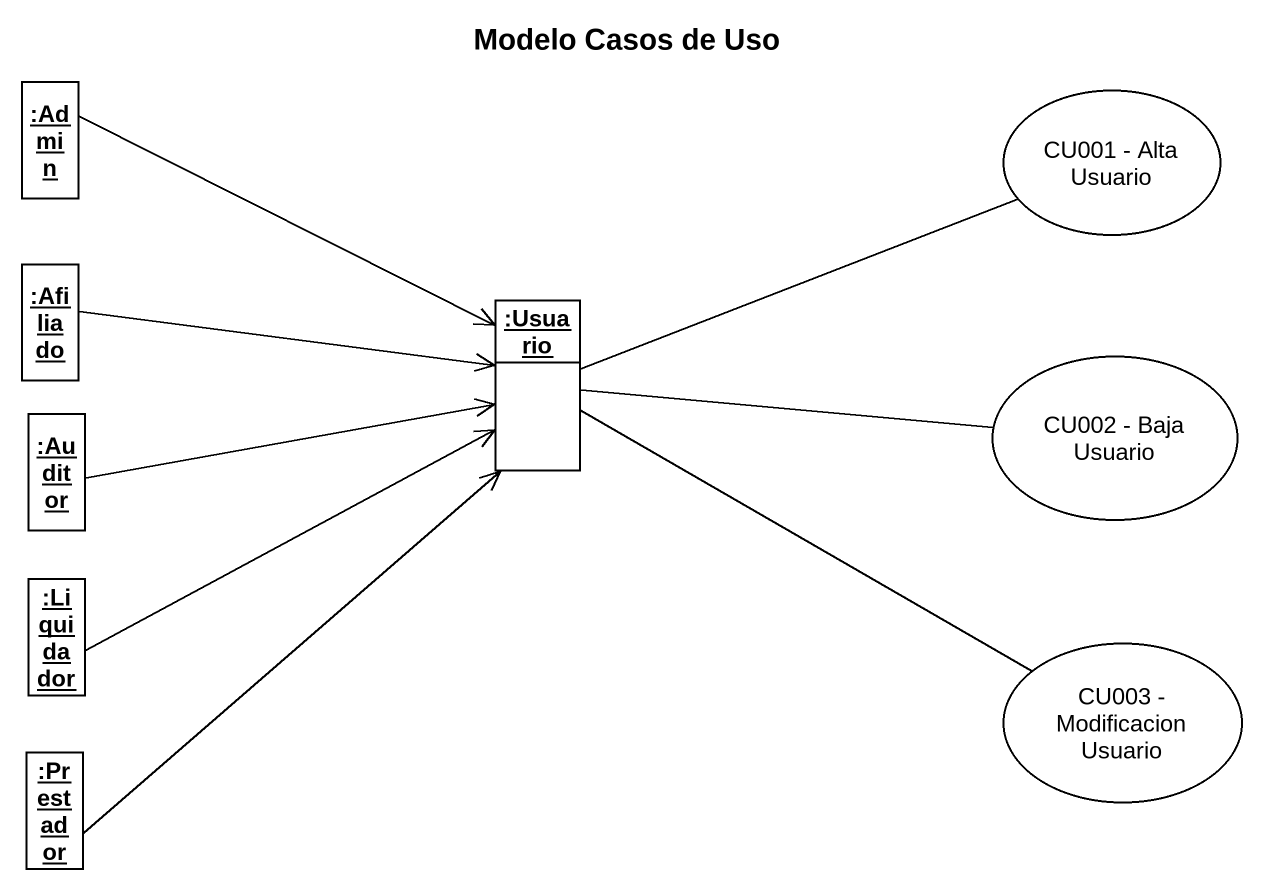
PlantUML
@startuml
title Modelo Casos de Uso
allowmixing
hide circle
hide empty members
object ":Admin" as Admin
usecase "CU001 - Alta Usuario" as CU001_Alta_Usuario
object ":Afiliado" as Afiliado
object ":Usuario" as Usuario
object ":Auditor" as Auditor
usecase "CU002 - Baja Usuario" as CU002_Baja_Usuario
object ":Liquidador" as Liquidador
usecase "CU003 - Modificacion Usuario" as CU003_Modificacion_Usuario
object ":Prestador" as Prestador
Admin -right-> Usuario
Afiliado -right-> Usuario
Usuario -right- CU001_Alta_Usuario
Usuario -right- CU002_Baja_Usuario
Usuario -right- CU003_Modificacion_Usuario
Auditor -right-> Usuario
Liquidador -right-> Usuario
Prestador -up-> Usuario
@enduml
